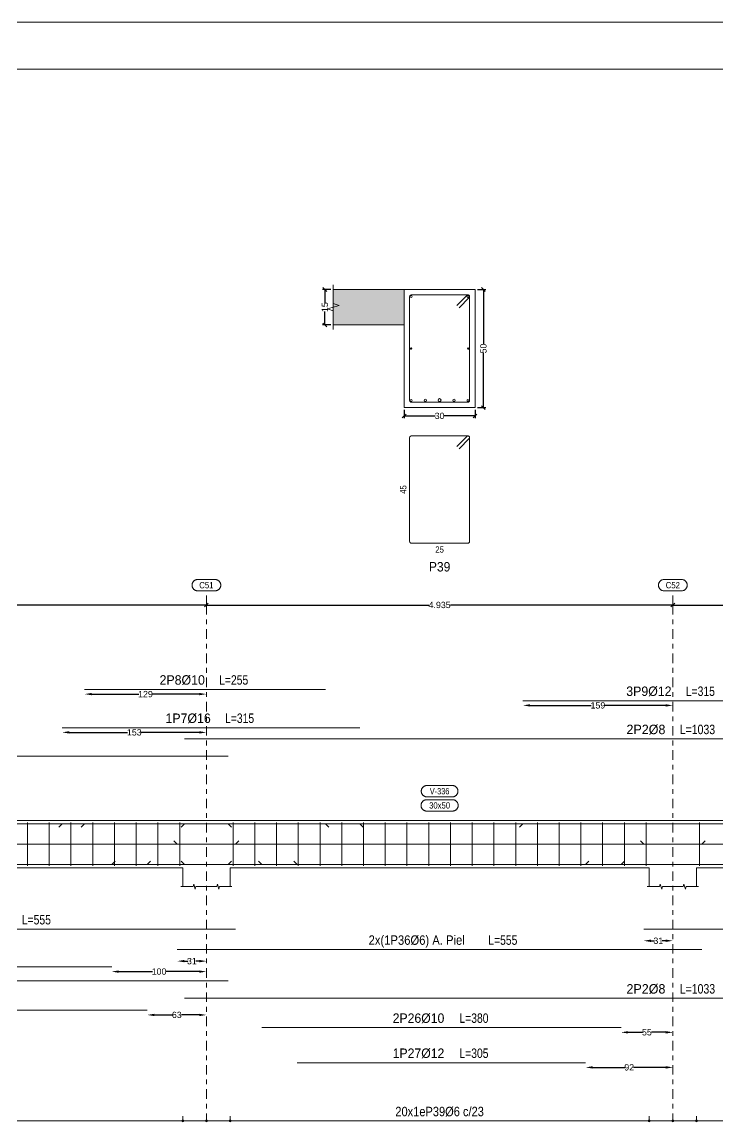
# Model space of a CAD drawing. Header units: millimetres. Extents: x 3 to 479, y -191 to 120.
# Drawn here: x 375.48 to 390.21, y 34.95 to 58.26 of the extents above; entities that cross this region are included whole.
import ezdxf
from ezdxf.enums import TextEntityAlignment as Align

# ---------------------------------------------------------------- set-up
doc = ezdxf.new("R2010")
doc.units = ezdxf.units.MM
doc.linetypes.add('CYPE_RAYAPUNTO', pattern=[0.4125, 0.2025, -0.105, 0, -0.105])
for name, color, linetype, lineweight in [('ALZ_ARM_LONG_ARM_TEXTOS', 3, 'Continuous', 9), ('ALZ_ARM_LONG_TXT_LONG', 3, 'Continuous', 9), ('ALZ_ARM_TRANS_TXT_EST', 3, 'Continuous', 9), ('ALZ_CONT_NUDOS', 122, 'Continuous', 9), ('ALZ_CONT_VIG_HORMIGON', 2, 'Continuous', 9), ('ALZ_COT_COT_ARM', 3, 'Continuous', 0), ('ALZ_COT_COT_EST', 3, 'Continuous', 0), ('ALZ_COT_COT_LIN_APOYOS', 2, 'CYPE_RAYAPUNTO', 0), ('ALZ_COT_LONGITUD_PROYECTADA', 122, 'Continuous', 0), ('ALZ_REF_COT_LIN_AUX_COTA', 2, 'CYPE_RAYAPUNTO', 9), ('ALZ_REF_REF_NOMBRE', 3, 'Continuous', 9), ('ALZ_REF_REF_REFERENCIA', 3, 'Continuous', 9), ('ALZ_REF_TEXTO_REF_NOMBRE', 3, 'Continuous', 9), ('ALZ_REF_TEXTO_REF_REFERENCIA', 3, 'Continuous', 9), ('ARM_LONGITUDINAL_Ø10', 103, 'Continuous', 9), ('ARM_LONGITUDINAL_Ø12', 171, 'Continuous', 9), ('ARM_LONGITUDINAL_Ø16', 212, 'Continuous', 9), ('ARM_LONGITUDINAL_Ø6', 151, 'Continuous', 9), ('ARM_LONGITUDINAL_Ø8', 32, 'Continuous', 9), ('ARM_TRANSVERSAL_Ø6', 151, 'Continuous', 9), ('RECUAD_LIMITES', 2, 'Continuous', 0), ('RECUAD_MARCO', 1, 'Continuous', 20), ('SEC_CONT_FORJADOS_SECCION', 8, 'Continuous', 9), ('SEC_CONT_VIG_HORMIGON_SECCION', 2, 'Continuous', 9), ('SEC_COTAS_SEC_DIM_VIGA', 122, 'Continuous', 0), ('SEC_COTAS_TEXTOS_DESPIECE_ESTRIBADO', 122, 'Continuous', 0), ('SEC_REF_TXT_POSICIONES_ARM_ESTRIBOS', 1, 'Continuous', 9)]:
    doc.layers.add(name, color=color, linetype=linetype, lineweight=lineweight)
doc.styles.add('CYPETXT_0.2_romans', font='arial.ttf', dxfattribs={"height": 0.133333})
doc.styles.add('CYPETXT_romans', font='arial.ttf', dxfattribs={"height": 0.2})
doc.dimstyles.new('cype_arrow', dxfattribs={"dimtxt": 0.18, "dimasz": 0.15, "dimexe": 0.05, "dimexo": 0.05, "dimgap": 0, "dimtad": 0, "dimdec": 4, "dimzin": 0, "dimdsep": 46, "dimtxsty": 'CYPETXT_0.2_romans', "dimcen": 0.09, "dimadec": 0, "dimazin": 0, "dimtfac": 1, "dimtdec": 4, "dimtofl": 0, "dimtmove": 2, "dimatfit": 3, "dimfxl": 1, "dimtolj": 1, "dimtzin": 0, "dimarcsym": 0})
doc.dimstyles.new('cype_oblique', dxfattribs={"dimtxt": 0.18, "dimasz": 0.18, "dimexe": 0.05, "dimexo": 0.05, "dimgap": 0, "dimtad": 0, "dimdec": 4, "dimzin": 0, "dimdsep": 46, "dimtxsty": 'CYPETXT_0.2_romans', "dimblk": 'OBLIQUE', "dimtsz": 0.04, "dimcen": 0.09, "dimadec": 0, "dimazin": 0, "dimtfac": 1, "dimtdec": 4, "dimtofl": 0, "dimtmove": 2, "dimatfit": 3, "dimfxl": 1, "dimtolj": 1, "dimtzin": 0, "dimarcsym": 0})

# ---------------------------------------------------------------- blocks, each defined once
blk = doc.blocks.new('*D849')
at = {"layer": 'Defpoints', "color": 0, "transparency": 16777216}
for p in [(383.569, 50.096), (385.069, 50.096), (385.069, 49.919)]:
    blk.add_point(p, dxfattribs=at)
at = {"layer": 'SEC_COTAS_SEC_DIM_VIGA', "color": 0, "lineweight": -2, "transparency": 16777216}
for p, q in [((383.529, 49.879), (383.609, 49.959)), ((383.569, 50.046), (383.569, 49.869)), ((383.569, 49.919), (384.223, 49.919)), ((385.069, 49.919), (384.414, 49.919)), ((385.029, 49.879), (385.109, 49.959)), ((385.069, 50.046), (385.069, 49.869))]:
    blk.add_line(p, q, dxfattribs=at)
at = {"layer": 'SEC_COTAS_SEC_DIM_VIGA', "color": 0, "transparency": 16777216, "insert": (384.319, 49.919), "char_height": 0.1333, "attachment_point": 5, "style": 'CYPETXT_0.2_romans'}
blk.add_mtext('\\A1;30', dxfattribs=at)
blk = doc.blocks.new('_OBLIQUE')
at = {"color": 0, "linetype": 'ByBlock', "lineweight": -2}
blk.add_line((-0.5, -0.5), (0.5, 0.5), dxfattribs=at)
blk = doc.blocks.new('*D850')
at = {"layer": 'Defpoints', "color": 0, "transparency": 16777216}
for p in [(381.891, 52.596), (382.069, 52.596), (382.069, 51.846)]:
    blk.add_point(p, dxfattribs=at)
at = {"layer": 'SEC_COTAS_SEC_DIM_VIGA', "color": 0, "lineweight": -2, "transparency": 16777216}
for p, q in [((382.019, 52.596), (381.841, 52.596)), ((381.931, 52.556), (381.851, 52.636)), ((381.891, 52.596), (381.891, 52.311)), ((381.891, 51.846), (381.891, 52.131)), ((382.019, 51.846), (381.841, 51.846)), ((381.931, 51.806), (381.851, 51.886))]:
    blk.add_line(p, q, dxfattribs=at)
at = {"layer": 'SEC_COTAS_SEC_DIM_VIGA', "color": 0, "transparency": 16777216, "insert": (381.891, 52.221), "char_height": 0.1333, "attachment_point": 5, "rotation": 90, "style": 'CYPETXT_0.2_romans'}
blk.add_mtext('\\A1;15', dxfattribs=at)
blk = doc.blocks.new('*D851')
at = {"layer": 'Defpoints', "color": 0, "transparency": 16777216}
for p in [(385.069, 52.596), (385.246, 52.596), (385.069, 50.096)]:
    blk.add_point(p, dxfattribs=at)
at = {"layer": 'SEC_COTAS_SEC_DIM_VIGA', "color": 0, "lineweight": -2, "transparency": 16777216}
for p, q in [((385.119, 52.596), (385.296, 52.596)), ((385.286, 52.556), (385.206, 52.636)), ((385.246, 52.596), (385.246, 51.441)), ((385.246, 50.096), (385.246, 51.251)), ((385.286, 50.056), (385.206, 50.136)), ((385.119, 50.096), (385.296, 50.096))]:
    blk.add_line(p, q, dxfattribs=at)
at = {"layer": 'SEC_COTAS_SEC_DIM_VIGA', "color": 0, "transparency": 16777216, "insert": (385.246, 51.346), "char_height": 0.1333, "attachment_point": 5, "rotation": 90, "style": 'CYPETXT_0.2_romans'}
blk.add_mtext('\\A1;50', dxfattribs=at)
blk = doc.blocks.new('*D873')
at = {"layer": 'ALZ_COT_LONGITUD_PROYECTADA', "color": 0, "lineweight": -2, "transparency": 16777216}
for p, q in [((369.474, 45.877), (369.554, 45.957)), ((369.514, 45.917), (374.221, 45.917)), ((379.384, 45.917), (374.677, 45.917)), ((379.344, 45.877), (379.424, 45.957))]:
    blk.add_line(p, q, dxfattribs=at)
at = {"layer": 'Defpoints', "color": 0, "transparency": 16777216}
for p in [(369.514, 45.917), (369.514, 45.917), (379.384, 45.917)]:
    blk.add_point(p, dxfattribs=at)
at = {"layer": 'ALZ_COT_LONGITUD_PROYECTADA', "color": 0, "transparency": 16777216, "insert": (374.449, 45.917), "char_height": 0.1333, "attachment_point": 5, "style": 'CYPETXT_0.2_romans'}
blk.add_mtext('\\A1;4.935', dxfattribs=at)
blk = doc.blocks.new('*D874')
at = {"layer": 'ALZ_COT_LONGITUD_PROYECTADA', "color": 0, "lineweight": -2, "transparency": 16777216}
for p, q in [((379.344, 45.877), (379.424, 45.957)), ((379.384, 45.917), (384.091, 45.917)), ((389.254, 45.917), (384.547, 45.917)), ((389.214, 45.877), (389.294, 45.957))]:
    blk.add_line(p, q, dxfattribs=at)
at = {"layer": 'Defpoints', "color": 0, "transparency": 16777216}
for p in [(379.384, 45.917), (379.384, 45.917), (389.254, 45.917)]:
    blk.add_point(p, dxfattribs=at)
at = {"layer": 'ALZ_COT_LONGITUD_PROYECTADA', "color": 0, "transparency": 16777216, "insert": (384.319, 45.917), "char_height": 0.1333, "attachment_point": 5, "style": 'CYPETXT_0.2_romans'}
blk.add_mtext('\\A1;4.935', dxfattribs=at)
blk = doc.blocks.new('*D875')
at = {"layer": 'ALZ_COT_LONGITUD_PROYECTADA', "color": 0, "lineweight": -2, "transparency": 16777216}
for p, q in [((389.214, 45.877), (389.294, 45.957)), ((389.254, 45.917), (393.961, 45.917)), ((399.124, 45.917), (394.417, 45.917)), ((399.084, 45.877), (399.164, 45.957))]:
    blk.add_line(p, q, dxfattribs=at)
at = {"layer": 'Defpoints', "color": 0, "transparency": 16777216}
for p in [(389.254, 45.917), (389.254, 45.917), (399.124, 45.917)]:
    blk.add_point(p, dxfattribs=at)
at = {"layer": 'ALZ_COT_LONGITUD_PROYECTADA', "color": 0, "transparency": 16777216, "insert": (394.189, 45.917), "char_height": 0.1333, "attachment_point": 5, "style": 'CYPETXT_0.2_romans'}
blk.add_mtext('\\A1;4.935', dxfattribs=at)
blk = doc.blocks.new('*D884')
at = {"layer": 'ALZ_COT_COT_ARM', "color": 0, "lineweight": -2, "transparency": 16777216}
for p, q in [((378.919, 38.379), (378.994, 38.379)), ((379.234, 38.379), (379.159, 38.379))]:
    blk.add_line(p, q, dxfattribs=at)
at = {"layer": 'ALZ_COT_COT_ARM', "color": 0, "transparency": 16777216}
for points in [[(378.919, 38.404), (378.919, 38.354), (378.769, 38.379)], [(379.234, 38.404), (379.234, 38.354), (379.384, 38.379)]]:
    blk.add_solid(points, dxfattribs=at)
at = {"layer": 'Defpoints', "color": 0, "transparency": 16777216}
for p in [(378.769, 38.379), (379.384, 38.379), (379.384, 38.379)]:
    blk.add_point(p, dxfattribs=at)
at = {"layer": 'ALZ_COT_COT_ARM', "color": 0, "transparency": 16777216, "insert": (379.076, 38.379), "char_height": 0.1333, "attachment_point": 5, "style": 'CYPETXT_0.2_romans'}
blk.add_mtext('\\A1;31', dxfattribs=at)
blk = doc.blocks.new('*D885')
at = {"layer": 'ALZ_COT_COT_ARM', "color": 0, "lineweight": -2, "transparency": 16777216}
for p, q in [((388.789, 38.81), (388.864, 38.81)), ((389.104, 38.81), (389.029, 38.81))]:
    blk.add_line(p, q, dxfattribs=at)
at = {"layer": 'ALZ_COT_COT_ARM', "color": 0, "transparency": 16777216}
for points in [[(388.789, 38.835), (388.789, 38.785), (388.639, 38.81)], [(389.104, 38.835), (389.104, 38.785), (389.254, 38.81)]]:
    blk.add_solid(points, dxfattribs=at)
at = {"layer": 'Defpoints', "color": 0, "transparency": 16777216}
for p in [(388.639, 38.81), (389.254, 38.81), (389.254, 38.81)]:
    blk.add_point(p, dxfattribs=at)
at = {"layer": 'ALZ_COT_COT_ARM', "color": 0, "transparency": 16777216, "insert": (388.946, 38.81), "char_height": 0.1333, "attachment_point": 5, "style": 'CYPETXT_0.2_romans'}
blk.add_mtext('\\A1;31', dxfattribs=at)
blk = doc.blocks.new('*D895')
at = {"layer": 'ALZ_COT_COT_ARM', "color": 0, "lineweight": -2, "transparency": 16777216}
for p, q in [((376.482, 43.221), (377.717, 43.221)), ((379.234, 43.221), (377.999, 43.221))]:
    blk.add_line(p, q, dxfattribs=at)
at = {"layer": 'ALZ_COT_COT_ARM', "color": 0, "transparency": 16777216}
for points in [[(376.482, 43.246), (376.482, 43.196), (376.332, 43.221)], [(379.234, 43.246), (379.234, 43.196), (379.384, 43.221)]]:
    blk.add_solid(points, dxfattribs=at)
at = {"layer": 'Defpoints', "color": 0, "transparency": 16777216}
for p in [(376.332, 43.221), (379.384, 43.221), (379.384, 43.221)]:
    blk.add_point(p, dxfattribs=at)
at = {"layer": 'ALZ_COT_COT_ARM', "color": 0, "transparency": 16777216, "insert": (377.858, 43.221), "char_height": 0.1333, "attachment_point": 5, "style": 'CYPETXT_0.2_romans'}
blk.add_mtext('\\A1;153', dxfattribs=at)
blk = doc.blocks.new('*D896')
at = {"layer": 'ALZ_COT_COT_ARM', "color": 0, "lineweight": -2, "transparency": 16777216}
for p, q in [((376.957, 44.031), (377.954, 44.031)), ((379.234, 44.031), (378.237, 44.031))]:
    blk.add_line(p, q, dxfattribs=at)
at = {"layer": 'ALZ_COT_COT_ARM', "color": 0, "transparency": 16777216}
for points in [[(376.957, 44.056), (376.957, 44.006), (376.807, 44.031)], [(379.234, 44.056), (379.234, 44.006), (379.384, 44.031)]]:
    blk.add_solid(points, dxfattribs=at)
at = {"layer": 'Defpoints', "color": 0, "transparency": 16777216}
for p in [(376.807, 44.031), (379.384, 44.031), (379.384, 44.031)]:
    blk.add_point(p, dxfattribs=at)
at = {"layer": 'ALZ_COT_COT_ARM', "color": 0, "transparency": 16777216, "insert": (378.095, 44.031), "char_height": 0.1333, "attachment_point": 5, "style": 'CYPETXT_0.2_romans'}
blk.add_mtext('\\A1;129', dxfattribs=at)
blk = doc.blocks.new('*D897')
at = {"layer": 'ALZ_COT_COT_ARM', "color": 0, "lineweight": -2, "transparency": 16777216}
for p, q in [((386.232, 43.792), (387.527, 43.792)), ((389.104, 43.792), (387.809, 43.792))]:
    blk.add_line(p, q, dxfattribs=at)
at = {"layer": 'ALZ_COT_COT_ARM', "color": 0, "transparency": 16777216}
for points in [[(386.232, 43.817), (386.232, 43.767), (386.082, 43.792)], [(389.104, 43.817), (389.104, 43.767), (389.254, 43.792)]]:
    blk.add_solid(points, dxfattribs=at)
at = {"layer": 'Defpoints', "color": 0, "transparency": 16777216}
for p in [(386.082, 43.792), (389.254, 43.792), (389.254, 43.792)]:
    blk.add_point(p, dxfattribs=at)
at = {"layer": 'ALZ_COT_COT_ARM', "color": 0, "transparency": 16777216, "insert": (387.668, 43.792), "char_height": 0.1333, "attachment_point": 5, "style": 'CYPETXT_0.2_romans'}
blk.add_mtext('\\A1;159', dxfattribs=at)
blk = doc.blocks.new('*D909')
at = {"layer": 'ALZ_COT_COT_ARM', "color": 0, "lineweight": -2, "transparency": 16777216}
for p, q in [((378.282, 37.24), (378.662, 37.24)), ((379.234, 37.24), (378.854, 37.24))]:
    blk.add_line(p, q, dxfattribs=at)
at = {"layer": 'ALZ_COT_COT_ARM', "color": 0, "transparency": 16777216}
for points in [[(378.282, 37.265), (378.282, 37.215), (378.132, 37.24)], [(379.234, 37.265), (379.234, 37.215), (379.384, 37.24)]]:
    blk.add_solid(points, dxfattribs=at)
at = {"layer": 'Defpoints', "color": 0, "transparency": 16777216}
for p in [(378.132, 37.24), (379.384, 37.24), (379.384, 37.24)]:
    blk.add_point(p, dxfattribs=at)
at = {"layer": 'ALZ_COT_COT_ARM', "color": 0, "transparency": 16777216, "insert": (378.758, 37.24), "char_height": 0.1333, "attachment_point": 5, "style": 'CYPETXT_0.2_romans'}
blk.add_mtext('\\A1;63', dxfattribs=at)
blk = doc.blocks.new('*D910')
at = {"layer": 'ALZ_COT_COT_ARM', "color": 0, "lineweight": -2, "transparency": 16777216}
for p, q in [((377.531, 38.157), (378.242, 38.157)), ((379.234, 38.157), (378.523, 38.157))]:
    blk.add_line(p, q, dxfattribs=at)
at = {"layer": 'ALZ_COT_COT_ARM', "color": 0, "transparency": 16777216}
for points in [[(377.531, 38.182), (377.531, 38.132), (377.381, 38.157)], [(379.234, 38.182), (379.234, 38.132), (379.384, 38.157)]]:
    blk.add_solid(points, dxfattribs=at)
at = {"layer": 'Defpoints', "color": 0, "transparency": 16777216}
for p in [(377.381, 38.157), (379.384, 38.157), (379.384, 38.157)]:
    blk.add_point(p, dxfattribs=at)
at = {"layer": 'ALZ_COT_COT_ARM', "color": 0, "transparency": 16777216, "insert": (378.382, 38.157), "char_height": 0.1333, "attachment_point": 5, "style": 'CYPETXT_0.2_romans'}
blk.add_mtext('\\A1;100', dxfattribs=at)
blk = doc.blocks.new('*D911')
at = {"layer": 'ALZ_COT_COT_ARM', "color": 0, "lineweight": -2, "transparency": 16777216}
for p, q in [((388.307, 36.872), (388.609, 36.872)), ((389.104, 36.872), (388.801, 36.872))]:
    blk.add_line(p, q, dxfattribs=at)
at = {"layer": 'ALZ_COT_COT_ARM', "color": 0, "transparency": 16777216}
for points in [[(388.307, 36.897), (388.307, 36.847), (388.157, 36.872)], [(389.104, 36.897), (389.104, 36.847), (389.254, 36.872)]]:
    blk.add_solid(points, dxfattribs=at)
at = {"layer": 'Defpoints', "color": 0, "transparency": 16777216}
for p in [(388.157, 36.872), (389.254, 36.872), (389.254, 36.872)]:
    blk.add_point(p, dxfattribs=at)
at = {"layer": 'ALZ_COT_COT_ARM', "color": 0, "transparency": 16777216, "insert": (388.705, 36.872), "char_height": 0.1333, "attachment_point": 5, "style": 'CYPETXT_0.2_romans'}
blk.add_mtext('\\A1;55', dxfattribs=at)
blk = doc.blocks.new('*D912')
at = {"layer": 'ALZ_COT_COT_ARM', "color": 0, "lineweight": -2, "transparency": 16777216}
for p, q in [((387.557, 36.13), (388.236, 36.13)), ((389.104, 36.13), (388.425, 36.13))]:
    blk.add_line(p, q, dxfattribs=at)
at = {"layer": 'ALZ_COT_COT_ARM', "color": 0, "transparency": 16777216}
for points in [[(387.557, 36.155), (387.557, 36.105), (387.407, 36.13)], [(389.104, 36.155), (389.104, 36.105), (389.254, 36.13)]]:
    blk.add_solid(points, dxfattribs=at)
at = {"layer": 'Defpoints', "color": 0, "transparency": 16777216}
for p in [(387.407, 36.13), (389.254, 36.13), (389.254, 36.13)]:
    blk.add_point(p, dxfattribs=at)
at = {"layer": 'ALZ_COT_COT_ARM', "color": 0, "transparency": 16777216, "insert": (388.33, 36.13), "char_height": 0.1333, "attachment_point": 5, "style": 'CYPETXT_0.2_romans'}
blk.add_mtext('\\A1;92', dxfattribs=at)

msp = doc.modelspace()

# ---------------------------------------------------------------- hatches: boundary and pattern name
at = {"layer": 'SEC_CONT_FORJADOS_SECCION', "true_color": 0xdad7d3}
msp.add_hatch(color=254, dxfattribs=at).paths.add_polyline_path([(382.06867, 51.84591), (383.56867, 51.84591), (383.56867, 52.59591), (382.06867, 52.59591)])

# ---------------------------------------------------------------- linework, layer by layer
at = {"layer": 'ALZ_CONT_NUDOS'}
for p, q in [((378.88367, 40.35576), (378.88367, 39.95576)), ((379.88367, 40.35576), (379.88367, 39.95576)), ((388.75367, 40.35576), (388.75367, 39.95576)), ((389.75367, 40.35576), (389.75367, 39.95576))]:
    msp.add_line(p, q, dxfattribs=at)
for points in [[(378.88367, 41.35576), (379.88367, 41.35576)], [(388.75367, 41.35576), (389.75367, 41.35576)], [(378.84367, 39.95576), (379.10367, 39.95576), (379.11867, 40.00576), (379.14867, 39.90576), (379.16367, 39.95576), (379.42367, 39.95576)], [(379.34367, 39.95576), (379.60367, 39.95576), (379.61867, 40.00576), (379.64867, 39.90576), (379.66367, 39.95576), (379.92367, 39.95576)], [(388.71367, 39.95576), (388.97367, 39.95576), (388.98867, 40.00576), (389.01867, 39.90576), (389.03367, 39.95576), (389.29367, 39.95576)], [(389.21367, 39.95576), (389.47367, 39.95576), (389.48867, 40.00576), (389.51867, 39.90576), (389.53367, 39.95576), (389.79367, 39.95576)]]:
    msp.add_lwpolyline(points, dxfattribs=at)
at = {"layer": 'ALZ_CONT_VIG_HORMIGON'}
for p, q in [((370.01367, 41.35576), (378.88367, 41.35576)), ((379.88367, 41.35576), (388.75367, 41.35576)), ((389.75367, 41.35576), (398.62367, 41.35576)), ((370.01367, 40.35576), (378.88367, 40.35576)), ((379.88367, 40.35576), (388.75367, 40.35576)), ((389.75367, 40.35576), (398.62367, 40.35576))]:
    msp.add_line(p, q, dxfattribs=at)
at = {"layer": 'ALZ_COT_COT_EST'}
for p, q in [((378.88367, 34.99563), (378.88367, 35.09563)), ((379.38367, 34.99563), (379.38367, 35.09563)), ((379.88367, 34.99563), (379.88367, 35.09563)), ((388.75367, 34.99563), (388.75367, 35.09563)), ((389.25367, 34.99563), (389.25367, 35.09563)), ((389.75367, 34.99563), (389.75367, 35.09563))]:
    msp.add_line(p, q, dxfattribs=at)
for points in [[(370.01367, 34.99563), (378.88367, 34.99563), (378.88367, 35.09563)], [(378.88367, 34.99563), (379.38367, 34.99563), (379.38367, 35.09563)], [(379.38367, 34.99563), (379.88367, 34.99563), (379.88367, 35.09563)], [(379.88367, 34.99563), (388.75367, 34.99563), (388.75367, 35.09563)], [(388.75367, 34.99563), (389.25367, 34.99563), (389.25367, 35.09563)], [(389.25367, 34.99563), (389.75367, 34.99563), (389.75367, 35.09563)], [(389.75367, 34.99563), (398.62367, 34.99563), (398.62367, 35.09563)]]:
    msp.add_lwpolyline(points, dxfattribs=at)
for centre in [(378.88367, 34.99563), (378.88367, 34.99563), (379.38367, 34.99563), (379.38367, 34.99563), (379.88367, 34.99563), (379.88367, 34.99563), (388.75367, 34.99563), (388.75367, 34.99563), (389.25367, 34.99563), (389.25367, 34.99563), (389.75367, 34.99563), (389.75367, 34.99563)]:
    msp.add_circle(centre, 0.02, dxfattribs=at)
at = {"layer": 'ALZ_COT_COT_LIN_APOYOS'}
for p, q in [((379.38367, 45.91658), (379.38367, 34.99563)), ((389.25367, 45.91658), (389.25367, 34.99563))]:
    msp.add_line(p, q, dxfattribs=at)
at = {"layer": 'ALZ_REF_COT_LIN_AUX_COTA'}
for p, q in [((379.38367, 45.91658), (379.38367, 46.21658)), ((389.25367, 45.91658), (389.25367, 46.21658))]:
    msp.add_line(p, q, dxfattribs=at)
at = {"layer": 'ALZ_REF_REF_NOMBRE'}
for points in [[(384.58667, 42.09576), (384.59469, 42.09549), (384.60267, 42.09469), (384.61058, 42.09336), (384.61838, 42.0915), (384.62604, 42.08912), (384.63352, 42.08624), (384.6408, 42.08286), (384.64783, 42.07901), (384.65459, 42.07469), (384.66104, 42.06994), (384.66717, 42.06476), (384.67293, 42.05918), (384.67831, 42.05324), (384.68328, 42.04694), (384.68782, 42.04033), (384.69191, 42.03343), (384.69553, 42.02627), (384.69866, 42.01889), (384.70129, 42.01131), (384.70341, 42.00358), (384.705, 41.99572), (384.70607, 41.98777), (384.70661, 41.97977), (384.70661, 41.97175), (384.70607, 41.96375), (384.705, 41.9558), (384.70341, 41.94794), (384.70129, 41.94021), (384.69866, 41.93263), (384.69553, 41.92525), (384.69191, 41.91809), (384.68782, 41.91119), (384.68328, 41.90458), (384.67831, 41.89828), (384.67293, 41.89234), (384.66717, 41.88676), (384.66104, 41.88158), (384.65459, 41.87683), (384.64783, 41.87251), (384.6408, 41.86866), (384.63352, 41.86528), (384.62604, 41.8624), (384.61838, 41.86002), (384.61058, 41.85816), (384.60267, 41.85683), (384.59469, 41.85603), (384.58667, 41.85576), (384.05067, 41.85576), (384.04266, 41.85603), (384.03468, 41.85683), (384.02677, 41.85816), (384.01897, 41.86002), (384.01131, 41.8624), (384.00383, 41.86528), (383.99655, 41.86866), (383.98952, 41.87251), (383.98276, 41.87683), (383.9763, 41.88158), (383.97018, 41.88676), (383.96442, 41.89234), (383.95904, 41.89828), (383.95407, 41.90458), (383.94953, 41.91119), (383.94544, 41.91809), (383.94182, 41.92525), (383.93869, 41.93263), (383.93606, 41.94021), (383.93394, 41.94794), (383.93235, 41.9558), (383.93128, 41.96375), (383.93074, 41.97175), (383.93074, 41.97977), (383.93128, 41.98777), (383.93235, 41.99572), (383.93394, 42.00358), (383.93606, 42.01131), (383.93869, 42.01889), (383.94182, 42.02627), (383.94544, 42.03343), (383.94953, 42.04033), (383.95407, 42.04694), (383.95904, 42.05324), (383.96442, 42.05918), (383.97018, 42.06476), (383.9763, 42.06994), (383.98276, 42.07469), (383.98952, 42.07901), (383.99655, 42.08286), (384.00383, 42.08624), (384.01131, 42.08912), (384.01897, 42.0915), (384.02677, 42.09336), (384.03468, 42.09469), (384.04266, 42.09549), (384.05067, 42.09576), (384.58667, 42.09576)], [(384.59167, 41.79576), (384.59969, 41.79549), (384.60767, 41.79469), (384.61558, 41.79336), (384.62338, 41.7915), (384.63104, 41.78912), (384.63852, 41.78624), (384.6458, 41.78286), (384.65283, 41.77901), (384.65959, 41.77469), (384.66604, 41.76994), (384.67217, 41.76476), (384.67793, 41.75918), (384.68331, 41.75324), (384.68828, 41.74694), (384.69282, 41.74033), (384.69691, 41.73343), (384.70053, 41.72627), (384.70366, 41.71889), (384.70629, 41.71131), (384.70841, 41.70358), (384.71, 41.69572), (384.71107, 41.68777), (384.71161, 41.67977), (384.71161, 41.67175), (384.71107, 41.66375), (384.71, 41.6558), (384.70841, 41.64794), (384.70629, 41.64021), (384.70366, 41.63263), (384.70053, 41.62525), (384.69691, 41.61809), (384.69282, 41.61119), (384.68828, 41.60458), (384.68331, 41.59828), (384.67793, 41.59234), (384.67217, 41.58676), (384.66604, 41.58158), (384.65959, 41.57683), (384.65283, 41.57251), (384.6458, 41.56866), (384.63852, 41.56528), (384.63104, 41.5624), (384.62338, 41.56002), (384.61558, 41.55816), (384.60767, 41.55683), (384.59969, 41.55603), (384.59167, 41.55576), (384.04567, 41.55576), (384.03766, 41.55603), (384.02968, 41.55683), (384.02177, 41.55816), (384.01397, 41.56002), (384.00631, 41.5624), (383.99883, 41.56528), (383.99155, 41.56866), (383.98452, 41.57251), (383.97776, 41.57683), (383.9713, 41.58158), (383.96518, 41.58676), (383.95942, 41.59234), (383.95404, 41.59828), (383.94907, 41.60458), (383.94453, 41.61119), (383.94044, 41.61809), (383.93682, 41.62525), (383.93369, 41.63263), (383.93106, 41.64021), (383.92894, 41.64794), (383.92735, 41.6558), (383.92628, 41.66375), (383.92574, 41.67175), (383.92574, 41.67977), (383.92628, 41.68777), (383.92735, 41.69572), (383.92894, 41.70358), (383.93106, 41.71131), (383.93369, 41.71889), (383.93682, 41.72627), (383.94044, 41.73343), (383.94453, 41.74033), (383.94907, 41.74694), (383.95404, 41.75324), (383.95942, 41.75918), (383.96518, 41.76476), (383.9713, 41.76994), (383.97776, 41.77469), (383.98452, 41.77901), (383.99155, 41.78286), (383.99883, 41.78624), (384.00631, 41.78912), (384.01397, 41.7915), (384.02177, 41.79336), (384.02968, 41.79469), (384.03766, 41.79549), (384.04567, 41.79576), (384.59167, 41.79576)]]:
    msp.add_lwpolyline(points, close=True, dxfattribs=at)
at = {"layer": 'ALZ_REF_REF_REFERENCIA'}
for points in [[(379.56767, 46.45658), (379.57569, 46.45631), (379.58367, 46.4555), (379.59158, 46.45417), (379.59938, 46.45231), (379.60704, 46.44994), (379.61452, 46.44705), (379.6218, 46.44368), (379.62883, 46.43982), (379.63559, 46.43551), (379.64204, 46.43075), (379.64817, 46.42557), (379.65393, 46.42), (379.65931, 46.41405), (379.66428, 46.40776), (379.66882, 46.40115), (379.67291, 46.39425), (379.67653, 46.38709), (379.67966, 46.3797), (379.68229, 46.37213), (379.68441, 46.36439), (379.686, 46.35653), (379.68707, 46.34859), (379.68761, 46.34059), (379.68761, 46.33257), (379.68707, 46.32456), (379.686, 46.31662), (379.68441, 46.30876), (379.68229, 46.30102), (379.67966, 46.29345), (379.67653, 46.28606), (379.67291, 46.27891), (379.66882, 46.27201), (379.66428, 46.26539), (379.65931, 46.2591), (379.65393, 46.25315), (379.64817, 46.24758), (379.64204, 46.2424), (379.63559, 46.23764), (379.62883, 46.23333), (379.6218, 46.22947), (379.61452, 46.2261), (379.60704, 46.22322), (379.59938, 46.22084), (379.59158, 46.21898), (379.58367, 46.21765), (379.57569, 46.21684), (379.56767, 46.21658), (379.19967, 46.21658), (379.19166, 46.21684), (379.18368, 46.21765), (379.17577, 46.21898), (379.16797, 46.22084), (379.16031, 46.22322), (379.15283, 46.2261), (379.14555, 46.22947), (379.13852, 46.23333), (379.13176, 46.23764), (379.1253, 46.2424), (379.11918, 46.24758), (379.11342, 46.25315), (379.10804, 46.2591), (379.10307, 46.26539), (379.09853, 46.27201), (379.09444, 46.27891), (379.09082, 46.28606), (379.08769, 46.29345), (379.08506, 46.30102), (379.08294, 46.30876), (379.08135, 46.31662), (379.08028, 46.32456), (379.07974, 46.33257), (379.07974, 46.34059), (379.08028, 46.34859), (379.08135, 46.35653), (379.08294, 46.36439), (379.08506, 46.37213), (379.08769, 46.3797), (379.09082, 46.38709), (379.09444, 46.39425), (379.09853, 46.40115), (379.10307, 46.40776), (379.10804, 46.41405), (379.11342, 46.42), (379.11918, 46.42557), (379.1253, 46.43075), (379.13176, 46.43551), (379.13852, 46.43982), (379.14555, 46.44368), (379.15283, 46.44705), (379.16031, 46.44994), (379.16797, 46.45231), (379.17577, 46.45417), (379.18368, 46.4555), (379.19166, 46.45631), (379.19967, 46.45658), (379.56767, 46.45658)], [(389.43767, 46.45658), (389.44569, 46.45631), (389.45367, 46.4555), (389.46158, 46.45417), (389.46938, 46.45231), (389.47704, 46.44994), (389.48452, 46.44705), (389.4918, 46.44368), (389.49883, 46.43982), (389.50559, 46.43551), (389.51204, 46.43075), (389.51817, 46.42557), (389.52393, 46.42), (389.52931, 46.41405), (389.53428, 46.40776), (389.53882, 46.40115), (389.54291, 46.39425), (389.54653, 46.38709), (389.54966, 46.3797), (389.55229, 46.37213), (389.55441, 46.36439), (389.556, 46.35653), (389.55707, 46.34859), (389.55761, 46.34059), (389.55761, 46.33257), (389.55707, 46.32456), (389.556, 46.31662), (389.55441, 46.30876), (389.55229, 46.30102), (389.54966, 46.29345), (389.54653, 46.28606), (389.54291, 46.27891), (389.53882, 46.27201), (389.53428, 46.26539), (389.52931, 46.2591), (389.52393, 46.25315), (389.51817, 46.24758), (389.51204, 46.2424), (389.50559, 46.23764), (389.49883, 46.23333), (389.4918, 46.22947), (389.48452, 46.2261), (389.47704, 46.22322), (389.46938, 46.22084), (389.46158, 46.21898), (389.45367, 46.21765), (389.44569, 46.21684), (389.43767, 46.21658), (389.06967, 46.21658), (389.06166, 46.21684), (389.05368, 46.21765), (389.04577, 46.21898), (389.03797, 46.22084), (389.03031, 46.22322), (389.02283, 46.2261), (389.01555, 46.22947), (389.00852, 46.23333), (389.00176, 46.23764), (388.9953, 46.2424), (388.98918, 46.24758), (388.98342, 46.25315), (388.97804, 46.2591), (388.97307, 46.26539), (388.96853, 46.27201), (388.96444, 46.27891), (388.96082, 46.28606), (388.95769, 46.29345), (388.95506, 46.30102), (388.95294, 46.30876), (388.95135, 46.31662), (388.95028, 46.32456), (388.94974, 46.33257), (388.94974, 46.34059), (388.95028, 46.34859), (388.95135, 46.35653), (388.95294, 46.36439), (388.95506, 46.37213), (388.95769, 46.3797), (388.96082, 46.38709), (388.96444, 46.39425), (388.96853, 46.40115), (388.97307, 46.40776), (388.97804, 46.41405), (388.98342, 46.42), (388.98918, 46.42557), (388.9953, 46.43075), (389.00176, 46.43551), (389.00852, 46.43982), (389.01555, 46.44368), (389.02283, 46.44705), (389.03031, 46.44994), (389.03797, 46.45231), (389.04577, 46.45417), (389.05368, 46.4555), (389.06166, 46.45631), (389.06967, 46.45658), (389.43767, 46.45658)]]:
    msp.add_lwpolyline(points, close=True, dxfattribs=at)
at = {"layer": 'ARM_LONGITUDINAL_Ø10'}
for p, q in [((376.80719, 41.28376), (376.73647, 41.21305)), ((381.90719, 41.28376), (381.9779, 41.21305)), ((378.13219, 40.42776), (378.2029, 40.49847)), ((380.55719, 40.42776), (380.48647, 40.49847)), ((388.15719, 40.42776), (388.2279, 40.49847))]:
    msp.add_line(p, q, dxfattribs=at)
for points in [[(376.80719, 44.13077), (381.90719, 44.13077)], [(376.80719, 41.28376), (381.90719, 41.28376)], [(370.83219, 40.42776), (378.13219, 40.42776)], [(380.55719, 40.42776), (388.15719, 40.42776)], [(370.83219, 37.34013), (378.13219, 37.34013)], [(380.55719, 36.97241), (388.15719, 36.97241)]]:
    msp.add_lwpolyline(points, dxfattribs=at)
for centre in [(384.01367, 50.25091), (384.62367, 50.25091)]:
    msp.add_circle(centre, 0.025, dxfattribs=at)
at = {"layer": 'ARM_LONGITUDINAL_Ø12'}
for p, q in [((386.08219, 41.28376), (386.01147, 41.21305)), ((377.38108, 40.42776), (377.45179, 40.49847)), ((381.30719, 40.42776), (381.23647, 40.49847)), ((387.40719, 40.42776), (387.4779, 40.49847))]:
    msp.add_line(p, q, dxfattribs=at)
for points in [[(386.08219, 43.89206), (392.38219, 43.89206)], [(386.08219, 41.28376), (392.38219, 41.28376)], [(371.58108, 40.42776), (377.38108, 40.42776)], [(381.30719, 40.42776), (387.40719, 40.42776)], [(371.58108, 38.25719), (377.38108, 38.25719)], [(381.30719, 36.2299), (387.40719, 36.2299)]]:
    msp.add_lwpolyline(points, dxfattribs=at)
msp.add_circle((384.31867, 50.25591), 0.03, dxfattribs=at)
at = {"layer": 'ARM_LONGITUDINAL_Ø16'}
for p, q in [((376.33219, 41.28376), (376.26147, 41.21305)), ((382.63219, 41.28376), (382.7029, 41.21305))]:
    msp.add_line(p, q, dxfattribs=at)
for points in [[(376.33219, 43.32066), (382.63219, 43.32066)], [(376.33219, 41.28376), (382.63219, 41.28376)]]:
    msp.add_lwpolyline(points, dxfattribs=at)
at = {"layer": 'ARM_LONGITUDINAL_Ø6'}
for p, q in [((378.76867, 40.85576), (378.69796, 40.92647)), ((379.99867, 40.85576), (380.06939, 40.92647)), ((388.63867, 40.85576), (388.56796, 40.92647)), ((389.86867, 40.85576), (389.93939, 40.92647))]:
    msp.add_line(p, q, dxfattribs=at)
for points in [[(368.89867, 40.85576), (379.99867, 40.85576)], [(378.76867, 40.85576), (389.86867, 40.85576)], [(388.63867, 40.85576), (399.73867, 40.85576)], [(368.89867, 39.05576), (379.99867, 39.05576)], [(388.63867, 39.05576), (399.73867, 39.05576)], [(378.76867, 38.6246), (389.86867, 38.6246)]]:
    msp.add_lwpolyline(points, dxfattribs=at)
for centre in [(383.71367, 51.34591), (384.92367, 51.34591)]:
    msp.add_circle(centre, 0.015, dxfattribs=at)
at = {"layer": 'ARM_LONGITUDINAL_Ø8'}
for p, q in [((378.92367, 41.28376), (378.85296, 41.21305)), ((379.84367, 41.28376), (379.91439, 41.21305)), ((378.92367, 40.42776), (378.85296, 40.49847)), ((379.84367, 40.42776), (379.91439, 40.49847))]:
    msp.add_line(p, q, dxfattribs=at)
for points in [[(378.92367, 43.08348), (399.58367, 43.08348)], [(359.18367, 42.71576), (379.84367, 42.71576)], [(359.18367, 41.28376), (379.84367, 41.28376)], [(378.92367, 41.28376), (399.58367, 41.28376)], [(359.18367, 40.42776), (379.84367, 40.42776)], [(378.92367, 40.42776), (399.58367, 40.42776)], [(359.18367, 37.96013), (379.84367, 37.96013)], [(378.92367, 37.59241), (399.58367, 37.59241)]]:
    msp.add_lwpolyline(points, dxfattribs=at)
for centre in [(383.71867, 52.44591), (384.91867, 52.44591), (383.71867, 50.24591), (384.91867, 50.24591)]:
    msp.add_circle(centre, 0.02, dxfattribs=at)
at = {"layer": 'ARM_TRANSVERSAL_Ø6'}
for p, q in [((375.59867, 41.31576), (375.59867, 40.39576)), ((376.05867, 41.31576), (376.05867, 40.39576)), ((376.51867, 41.31576), (376.51867, 40.39576)), ((376.97867, 41.31576), (376.97867, 40.39576)), ((377.43867, 41.31576), (377.43867, 40.39576)), ((377.89867, 41.31576), (377.89867, 40.39576)), ((378.35867, 41.31576), (378.35867, 40.39576)), ((378.81867, 41.31576), (378.81867, 40.39576)), ((379.94867, 41.31576), (379.94867, 40.39576)), ((380.40867, 41.31576), (380.40867, 40.39576)), ((380.86867, 41.31576), (380.86867, 40.39576)), ((381.32867, 41.31576), (381.32867, 40.39576)), ((381.78867, 41.31576), (381.78867, 40.39576)), ((382.24867, 41.31576), (382.24867, 40.39576)), ((382.70867, 41.31576), (382.70867, 40.39576)), ((383.16867, 41.31576), (383.16867, 40.39576)), ((383.62867, 41.31576), (383.62867, 40.39576)), ((384.08867, 41.31576), (384.08867, 40.39576)), ((384.54867, 41.31576), (384.54867, 40.39576)), ((385.00867, 41.31576), (385.00867, 40.39576)), ((385.46867, 41.31576), (385.46867, 40.39576)), ((385.92867, 41.31576), (385.92867, 40.39576)), ((386.38867, 41.31576), (386.38867, 40.39576)), ((386.84867, 41.31576), (386.84867, 40.39576)), ((387.30867, 41.31576), (387.30867, 40.39576)), ((387.76867, 41.31576), (387.76867, 40.39576)), ((388.22867, 41.31576), (388.22867, 40.39576)), ((388.68867, 41.31576), (388.68867, 40.39576)), ((389.81867, 41.31576), (389.81867, 40.39576))]:
    msp.add_line(p, q, dxfattribs=at)
for points in [[(384.73129, 52.20903), (384.94699, 52.42534), (384.94986, 52.43002), (384.95196, 52.43509), (384.95324, 52.44043), (384.95367, 52.44591), (384.953, 52.45274), (384.95101, 52.4593), (384.94778, 52.46535), (384.94342, 52.47066), (384.93812, 52.47501), (384.93207, 52.47824), (384.9255, 52.48024), (384.91867, 52.48091), (383.71867, 52.48091), (383.70528, 52.47824), (383.69393, 52.47066), (383.68634, 52.4593), (383.68367, 52.44591), (383.68367, 50.24591), (383.68634, 50.23251), (383.69393, 50.22116), (383.70528, 50.21357), (383.71867, 50.21091), (384.91867, 50.21091), (384.93207, 50.21357), (384.94342, 50.22116), (384.95101, 50.23251), (384.95367, 50.24591), (384.95367, 52.44591), (384.953, 52.45274), (384.95101, 52.4593), (384.94778, 52.46535), (384.94342, 52.47066), (384.93812, 52.47501), (384.93207, 52.47824), (384.9255, 52.48024), (384.91867, 52.48091), (384.91185, 52.48024), (384.90528, 52.47824), (384.89923, 52.47501), (384.89393, 52.47066), (384.68179, 52.25853)], [(384.73129, 49.22469), (384.94699, 49.441), (384.94986, 49.44569), (384.95196, 49.45076), (384.95324, 49.4561), (384.95367, 49.46158), (384.953, 49.4684), (384.95101, 49.47497), (384.94778, 49.48102), (384.94342, 49.48632), (384.93812, 49.49068), (384.93207, 49.49391), (384.9255, 49.4959), (384.91867, 49.49658), (383.71867, 49.49658), (383.70528, 49.49391), (383.69393, 49.48632), (383.68634, 49.47497), (383.68367, 49.46158), (383.68367, 47.26158), (383.68634, 47.24818), (383.69393, 47.23683), (383.70528, 47.22924), (383.71867, 47.22658), (384.91867, 47.22658), (384.93207, 47.22924), (384.94342, 47.23683), (384.95101, 47.24818), (384.95367, 47.26158), (384.95367, 49.46158), (384.953, 49.4684), (384.95101, 49.47497), (384.94778, 49.48102), (384.94342, 49.48632), (384.93812, 49.49068), (384.93207, 49.49391), (384.9255, 49.4959), (384.91867, 49.49658), (384.91185, 49.4959), (384.90528, 49.49391), (384.89923, 49.49068), (384.89393, 49.48632), (384.68179, 49.27419)]]:
    msp.add_lwpolyline(points, dxfattribs=at)
at = {"layer": 'RECUAD_LIMITES'}
msp.add_lwpolyline([(329.46093, 21.25684), (478.96093, 21.25684), (478.96093, 58.25684), (329.46093, 58.25684), (329.46093, 21.25684)], close=True, dxfattribs=at)
at = {"layer": 'RECUAD_MARCO'}
msp.add_lwpolyline([(331.96093, 22.25684), (477.96093, 22.25684), (477.96093, 57.25684), (331.96093, 57.25684), (331.96093, 22.25684)], close=True, dxfattribs=at)
at = {"layer": 'SEC_CONT_FORJADOS_SECCION'}
for points in [[(382.06867, 51.74591), (382.06867, 52.14591), (381.94367, 52.18341), (382.19367, 52.25841), (382.06867, 52.29591), (382.06867, 52.69591)], [(382.06867, 51.84591), (383.56867, 51.84591), (383.56867, 52.59591), (382.06867, 52.59591)]]:
    msp.add_lwpolyline(points, dxfattribs=at)
at = {"layer": 'SEC_CONT_FORJADOS_SECCION', "color": 254, "true_color": 0xdad7d3}
msp.add_lwpolyline([(382.06867, 51.84591), (383.56867, 51.84591), (383.56867, 52.59591), (382.06867, 52.59591)], close=True, dxfattribs=at)
at = {"layer": 'SEC_CONT_VIG_HORMIGON_SECCION'}
msp.add_lwpolyline([(385.06867, 52.59591), (383.56867, 52.59591), (383.56867, 50.09591), (385.06867, 50.09591), (385.06867, 52.59591)], close=True, dxfattribs=at)

# ---------------------------------------------------------------- texts
at = {"layer": 'ALZ_ARM_LONG_ARM_TEXTOS', "style": 'CYPETXT_romans'}
for s, width, p in [('2P8%%c10', 0.935124, (378.87219, 44.23077)), ('3P9%%c12', 0.935124, (388.74719, 43.99206)), ('1P7%%c16', 0.935124, (378.99719, 43.42066)), ('2P2%%c8', 0.947337, (388.68467, 43.18348)), ('2x(1P36%%c6) A. Piel', 0.851134, (383.83367, 38.7246)), ('2P2%%c8', 0.947337, (388.68467, 37.69241)), ('2P26%%c10', 0.92633, (383.87219, 37.07241)), ('1P27%%c12', 0.92633, (383.87219, 36.3299))]:
    msp.add_text(s, height=0.2, dxfattribs=dict(at, width=width)).set_placement(p, align=Align.CENTER)
at = {"layer": 'ALZ_ARM_LONG_TXT_LONG', "style": 'CYPETXT_romans'}
for s, width, p in [(' L=255', 0.785606, (379.93069, 44.23077)), (' L=315', 0.785606, (389.80569, 43.99206)), (' L=315', 0.785606, (380.05569, 43.42066)), (' L=1033', 0.797733, (389.74317, 43.18348)), (' L=555', 0.785606, (375.75567, 39.15576)), (' L=555', 0.785606, (385.62567, 38.7246)), (' L=1033', 0.797733, (389.74317, 37.69241)), (' L=380', 0.785606, (385.01469, 37.07241)), (' L=305', 0.785606, (385.01469, 36.3299))]:
    msp.add_text(s, height=0.2, dxfattribs=dict(at, width=width)).set_placement(p, align=Align.CENTER)
at = {"layer": 'ALZ_ARM_TRANS_TXT_EST', "style": 'CYPETXT_romans', "width": 0.837616}
msp.add_text('20x1eP39%%c6 c/23', height=0.2, dxfattribs=at).set_placement((384.31867, 35.09563), align=Align.CENTER)
at = {"layer": 'ALZ_REF_TEXTO_REF_NOMBRE', "style": 'CYPETXT_romans'}
for s, width, p in [('V-336', 0.803518, (384.31867, 41.97576)), ('30x50', 0.876123, (384.31867, 41.67576))]:
    msp.add_text(s, height=0.133333, dxfattribs=dict(at, width=width)).set_placement(p, align=Align.MIDDLE_CENTER)
at = {"layer": 'ALZ_REF_TEXTO_REF_REFERENCIA', "style": 'CYPETXT_romans', "width": 0.8832}
for s, p in [('C51', (379.38367, 46.33658)), ('C52', (389.25367, 46.33658))]:
    msp.add_text(s, height=0.133333, dxfattribs=at).set_placement(p, align=Align.MIDDLE_CENTER)
at = {"layer": 'SEC_COTAS_TEXTOS_DESPIECE_ESTRIBADO', "style": 'CYPETXT_romans', "width": 0.872274}
msp.add_text('45', height=0.133333, rotation=90, dxfattribs=at).set_placement((383.61701, 48.36158), align=Align.CENTER)
msp.add_text('25', height=0.133333, dxfattribs=at).set_placement((384.31867, 47.15991), align=Align.TOP_CENTER)
at = {"layer": 'SEC_REF_TXT_POSICIONES_ARM_ESTRIBOS', "style": 'CYPETXT_romans', "width": 0.91451}
msp.add_text('P39', height=0.2, dxfattribs=at).set_placement((384.31867, 46.72658), align=Align.MIDDLE_CENTER)

# ---------------------------------------------------------------- dimensions: what is measured, and where the dimension line sits
at = {"layer": 'ALZ_COT_COT_ARM'}
for p1, p2, text, picture, middle in [((376.80719, 44.03077), (379.38367, 44.03077), '129', '*D896', (378.09543, 44.03077)), ((386.08219, 43.79206), (389.25367, 43.79206), '159', '*D897', (387.66793, 43.79206)), ((376.33219, 43.22066), (379.38367, 43.22066), '153', '*D895', (377.85793, 43.22066)), ((388.63867, 38.80976), (389.25367, 38.80976), '31', '*D885', (388.94617, 38.80976)), ((378.76867, 38.3786), (379.38367, 38.3786), '31', '*D884', (379.07617, 38.3786)), ((377.38108, 38.15719), (379.38367, 38.15719), '100', '*D910', (378.38238, 38.15719)), ((378.13219, 37.24013), (379.38367, 37.24013), '63', '*D909', (378.75793, 37.24013)), ((388.15719, 36.87241), (389.25367, 36.87241), '55', '*D911', (388.70543, 36.87241)), ((387.40719, 36.1299), (389.25367, 36.1299), '92', '*D912', (388.33043, 36.1299))]:
    dim = msp.add_aligned_dim(p1=p1, p2=p2, distance=0, text=text, dimstyle='cype_arrow', override={"dimexe": 0, "dimexo": 0}, dxfattribs=at)
    dim.commit()
    dim.dimension.update_dxf_attribs({"geometry": picture, "text_midpoint": middle})
at = {"layer": 'ALZ_COT_LONGITUD_PROYECTADA'}
for p1, p2, picture, middle in [((379.38367, 45.91658), (369.51367, 45.91658), '*D873', (374.44867, 45.91658)), ((389.25367, 45.91658), (379.38367, 45.91658), '*D874', (384.31867, 45.91658)), ((399.12367, 45.91658), (389.25367, 45.91658), '*D875', (394.18867, 45.91658))]:
    dim = msp.add_aligned_dim(p1=p1, p2=p2, distance=0, text='4.935', dimstyle='cype_oblique', override={"dimexe": 0, "dimexo": 0}, dxfattribs=at)
    dim.commit()
    dim.dimension.update_dxf_attribs({"geometry": picture, "text_midpoint": middle})
at = {"layer": 'SEC_COTAS_SEC_DIM_VIGA'}
for p1, p2, distance, text, picture, middle in [((382.06867, 51.84591), (382.06867, 52.59591), 0.17733, '15', '*D850', (381.89134, 52.22091)), ((385.06867, 50.09591), (385.06867, 52.59591), -0.17733, '50', '*D851', (385.24601, 51.34591)), ((383.56867, 50.09591), (385.06867, 50.09591), -0.17733, '30', '*D849', (384.31867, 49.91858))]:
    dim = msp.add_aligned_dim(p1=p1, p2=p2, distance=distance, text=text, dimstyle='cype_oblique', dxfattribs=at)
    dim.commit()
    dim.dimension.update_dxf_attribs({"geometry": picture, "text_midpoint": middle})

doc.saveas('drawing.dxf')
